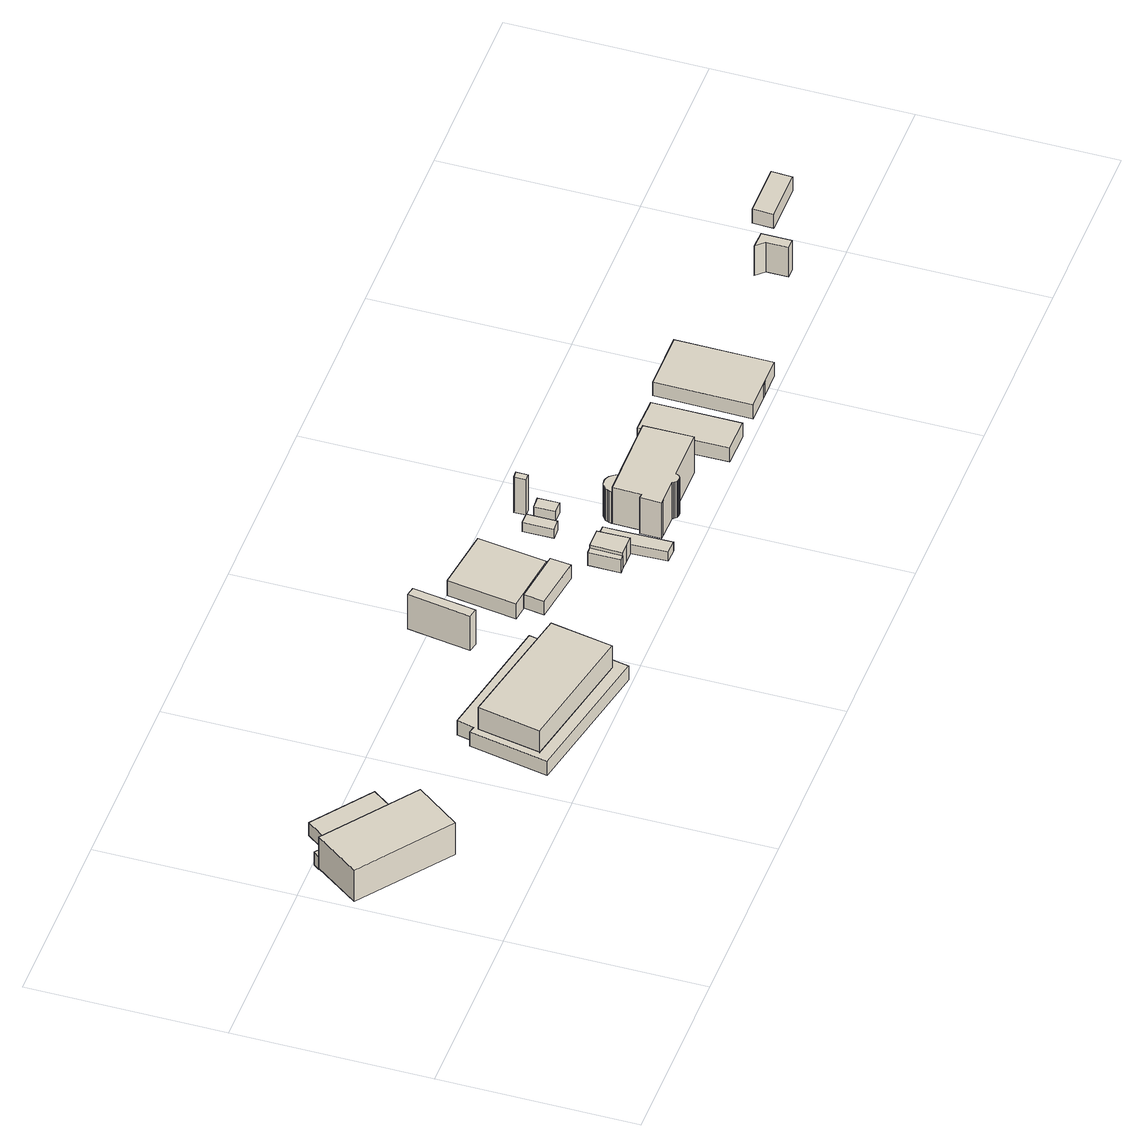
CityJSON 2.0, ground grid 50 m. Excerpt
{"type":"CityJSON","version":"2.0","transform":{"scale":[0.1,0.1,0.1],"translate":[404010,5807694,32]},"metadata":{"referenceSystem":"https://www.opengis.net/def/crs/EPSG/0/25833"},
"CityObjects":{
"building1":{"type":"Building","attributes":{"Gemeindeschluessel":"11000009","function":"31001_2000"},"address":[{"country":"Germany","locality":"Berlin","thoroughfareNumber":"217","thoroughfareName":"Regattastraße"}],"children":["building1-1","building1-2"]},
"building1-1":{"type":"BuildingPart","attributes":{"BezugspunktDach":"2200","measuredHeight":10.96,"storeysAboveGround":2},"parents":["building1"],"geometry":[{"type":"MultiSurface","lod":"1","boundaries":[[[0,1,2,3]],[[4,5,6,7]],[[4,7,3,2]],[[5,8,9,10,2,1]],[[6,5,1,0]],[[7,6,0,3]],[[4,10,9,8]]]}]},
"building1-2":{"type":"BuildingPart","attributes":{"BezugspunktDach":"2200","measuredHeight":3.94,"storeysAboveGround":2},"parents":["building1"],"geometry":[{"type":"MultiSurface","lod":"1","boundaries":[[[9,11,12,13,14,10]],[[15,16,17,18,19,20]],[[15,20,10,14]],[[16,15,14,13]],[[17,16,13,12]],[[18,17,12,11]],[[19,18,11,9]],[[20,19,8,4]],[[4,8,9,10,21]]]}]},
"building2":{"type":"Building","attributes":{"Gemeindeschluessel":"11000009","function":"31001_2000"},"address":[{"country":"Germany","locality":"Berlin","thoroughfareNumber":"223","thoroughfareName":"Regattastraße"}],"children":["building2-1","building2-2"]},
"building2-1":{"type":"BuildingPart","attributes":{"BezugspunktDach":"2200","measuredHeight":12.14,"storeysAboveGround":2},"parents":["building2"],"geometry":[{"type":"MultiSurface","lod":"1","boundaries":[[[22,23,24,25]],[[26,27,28,29]],[[30,31,25,24]],[[32,30,24,23]],[[28,33,32,27,23,22]],[[29,31,33,28,22,25]],[[26,29,34,31,30]],[[27,26,35,30,32]],[[27,32,33,28]],[[28,33,31,29]]]}]},
"building2-2":{"type":"BuildingPart","attributes":{"BezugspunktDach":"2200","measuredHeight":4.39,"storeysAboveGround":2},"parents":["building2"],"geometry":[{"type":"Solid","lod":"1","boundaries":[[[[36,37,38,39,40,41,42,43],[32,33,31,30]],[[44,45,46,47,48,49,50,51],[29,28,27,26]],[[44,51,43,42]],[[45,44,42,41]],[[46,45,41,40]],[[47,46,40,39]],[[48,47,39,38]],[[49,48,38,37]],[[50,49,37,36]],[[51,50,36,43]],[[29,26,30,31]],[[28,29,31,33]],[[27,28,33,32]],[[26,27,32,30]]]]}]},
"building3":{"type":"Building","attributes":{"Gemeindeschluessel":"11000009","BezugspunktDach":"2200","function":"31001_2000","measuredHeight":10.55,"storeysAboveGround":1},"address":[{"country":"Germany","locality":"Berlin","thoroughfareNumber":"211 (1)","thoroughfareName":"Regattastraße"}],"geometry":[{"type":"Solid","lod":"1","boundaries":[[[[52,53,54,55]],[[56,57,58,59]],[[56,59,55,54]],[[57,56,54,53]],[[58,57,53,52]],[[59,58,52,55]]]]}]},
"building4":{"type":"Building","attributes":{"Gemeindeschluessel":"11000009","BezugspunktDach":"2200","function":"31001_2000","measuredHeight":4.17,"storeysAboveGround":1},"address":[{"country":"Germany","locality":"Berlin","thoroughfareNumber":"227 (7)","thoroughfareName":"Regattastraße"}],"geometry":[{"type":"Solid","lod":"1","boundaries":[[[[60,61,62,63]],[[64,65,66,67]],[[64,67,63,62]],[[65,64,62,61]],[[66,65,61,60]],[[67,66,60,63]]]]}]},
"building5":{"type":"Building","attributes":{"Gemeindeschluessel":"11000009","BezugspunktDach":"2200","function":"31001_2000","measuredHeight":4.67,"storeysAboveGround":1},"address":[{"country":"Germany","locality":"Berlin","thoroughfareNumber":"227","thoroughfareName":"Regattastraße"}],"geometry":[{"type":"Solid","lod":"1","boundaries":[[[[68,69,70,71]],[[72,73,74,75]],[[72,75,71,70]],[[73,72,70,69]],[[74,73,69,68]],[[75,74,68,71]]]]}]},
"building6":{"type":"Building","attributes":{"Gemeindeschluessel":"11000009","BezugspunktDach":"2200","function":"51009_1610","measuredHeight":4,"storeysAboveGround":0},"address":[{"country":"Germany","locality":"Berlin"}],"geometry":[{"type":"Solid","lod":"1","boundaries":[[[[76,77,78,79]],[[80,81,82,83]],[[80,83,79,78]],[[81,80,78,77]],[[82,81,77,76]],[[83,82,76,79]]]]}]},
"building7":{"type":"Building","attributes":{"Gemeindeschluessel":"11000009","BezugspunktDach":"2200","function":"31001_2000","measuredHeight":5.88,"storeysAboveGround":1},"address":[{"country":"Germany","locality":"Berlin","thoroughfareNumber":"227 (3)","thoroughfareName":"Regattastraße"}],"geometry":[{"type":"Solid","lod":"1","boundaries":[[[[84,85,86,87,88]],[[81,89,90,91,82]],[[81,82,88,87]],[[89,81,87,86]],[[90,89,86,85]],[[91,90,85,84]],[[82,91,84,88]]]]}]},
"building8":{"type":"Building","attributes":{"Gemeindeschluessel":"11000009","BezugspunktDach":"2200","function":"31001_2000","measuredHeight":2.87,"storeysAboveGround":1},"address":[{"country":"Germany","locality":"Berlin","thoroughfareNumber":"227 (2)","thoroughfareName":"Regattastraße"}],"geometry":[{"type":"Solid","lod":"1","boundaries":[[[[92,93,94,95,96,97]],[[98,99,100,101,102,103]],[[98,103,97,96]],[[99,98,96,95]],[[100,99,95,94]],[[101,100,94,93]],[[102,101,93,92]],[[103,102,92,97]]]]}]},
"building9":{"type":"Building","attributes":{"Gemeindeschluessel":"11000009","BezugspunktDach":"2200","function":"31001_2000","measuredHeight":2.78,"storeysAboveGround":1},"address":[{"country":"Germany","locality":"Berlin","thoroughfareNumber":"227 (4)","thoroughfareName":"Regattastraße"}],"geometry":[{"type":"Solid","lod":"1","boundaries":[[[[104,105,106,107]],[[108,109,110,111]],[[108,111,107,106]],[[109,108,106,105]],[[110,109,105,104]],[[111,110,104,107]]]]}]},
"building10":{"type":"Building","attributes":{"Gemeindeschluessel":"11000009","BezugspunktDach":"2200","function":"31001_2000","measuredHeight":3.02,"storeysAboveGround":1},"address":[{"country":"Germany","locality":"Berlin","thoroughfareNumber":"231 (2)","thoroughfareName":"Regattastraße"}],"geometry":[{"type":"Solid","lod":"1","boundaries":[[[[112,113,114,115]],[[116,117,118,119]],[[116,119,115,114]],[[117,116,114,113]],[[118,117,113,112]],[[119,118,112,115]]]]}]},
"building11":{"type":"Building","attributes":{"Gemeindeschluessel":"11000009","BezugspunktDach":"2200","function":"31001_2000","measuredHeight":10.82,"storeysAboveGround":1},"address":[{"country":"Germany","locality":"Berlin","thoroughfareNumber":"231 (3)","thoroughfareName":"Regattastraße"}],"geometry":[{"type":"Solid","lod":"1","boundaries":[[[[120,121,122,123]],[[124,125,126,127]],[[124,127,123,122]],[[125,124,122,121]],[[126,125,121,120]],[[127,126,120,123]]]]}]},
"building12":{"type":"Building","attributes":{"Gemeindeschluessel":"11000009","function":"31001_1010"},"address":[{"country":"Germany","locality":"Berlin","thoroughfareNumber":"231","thoroughfareName":"Regattastraße"}],"children":["building12-1","building12-2"]},
"building12-1":{"type":"BuildingPart","attributes":{"BezugspunktDach":"2200","measuredHeight":13.55,"storeysAboveGround":2},"parents":["building12"],"geometry":[{"type":"MultiSurface","lod":"1","boundaries":[[[128,129,130,131,132,133,134,135,136,137,138,139,140,141,142,143,144,145,146,147]],[[148,149,150,151,152,153,154,155,156,157,158,159,160,161,162,163,164,165,166,167]],[[148,167,147,146]],[[149,148,146,145]],[[150,149,145,144]],[[151,150,144,143]],[[168,169,151,143,142]],[[153,152,142,141]],[[154,153,141,140]],[[155,154,140,139]],[[156,155,139,138]],[[157,156,138,137]],[[158,157,137,136]],[[159,158,136,135]],[[160,159,135,134]],[[161,160,134,133]],[[162,161,133,132]],[[163,162,132,131]],[[164,163,131,130]],[[165,164,130,129]],[[166,165,129,128]],[[167,166,128,147]],[[152,151,169,168]]]}]},
"building12-2":{"type":"BuildingPart","attributes":{"BezugspunktDach":"2200","measuredHeight":9.66,"storeysAboveGround":2},"parents":["building12"],"geometry":[{"type":"MultiSurface","lod":"1","boundaries":[[[168,170,171,172,173,174,175,176,177,178,179,180,181,182,183,184,185,186,187]],[[188,189,190,191,192,193,194,195,196,197,198,199,200,201,202,203,204,152,150]],[[188,150,187,186]],[[189,188,186,185]],[[190,189,185,184]],[[191,190,184,183]],[[192,191,183,182]],[[193,192,182,181]],[[194,193,181,180]],[[195,194,180,179]],[[196,195,179,178]],[[197,196,178,177]],[[198,197,177,176]],[[199,198,176,175]],[[200,199,175,174]],[[201,200,174,173]],[[202,201,173,172]],[[203,202,172,171]],[[204,203,171,170]],[[152,204,170,168]],[[152,151,150]],[[187,150,151,169]],[[168,169,151,152]]]}]},
"building13":{"type":"Building","attributes":{"Gemeindeschluessel":"11000009","BezugspunktDach":"2200","function":"31001_1010","measuredHeight":4.85,"storeysAboveGround":1},"address":[{"country":"Germany","locality":"Berlin","thoroughfareNumber":"231 (1)","thoroughfareName":"Regattastraße"}],"geometry":[{"type":"Solid","lod":"1","boundaries":[[[[205,206,207,208]],[[209,210,211,212]],[[209,212,208,207]],[[210,209,207,206]],[[211,210,206,205]],[[212,211,205,208]]]]}]},
"building14":{"type":"Building","attributes":{"Gemeindeschluessel":"11000009","BezugspunktDach":"2200","function":"31001_2000","measuredHeight":5.04,"storeysAboveGround":1},"address":[{"country":"Germany","locality":"Berlin","thoroughfareNumber":"235","thoroughfareName":"Regattastraße"}],"geometry":[{"type":"Solid","lod":"1","boundaries":[[[[213,214,215,216,217,218,219,220]],[[221,222,223,224,225,226,227,228]],[[221,228,220,219]],[[222,221,219,218]],[[223,222,218,217]],[[224,223,217,216]],[[225,224,216,215]],[[226,225,215,214]],[[227,226,214,213]],[[228,227,213,220]]]]}]},
"building15":{"type":"Building","attributes":{"Gemeindeschluessel":"11000009","BezugspunktDach":"2200","function":"51009_1610","measuredHeight":9.06,"storeysAboveGround":0},"address":[{"country":"Germany","locality":"Berlin"}],"geometry":[{"type":"Solid","lod":"1","boundaries":[[[[229,230,231,232,233]],[[234,235,236,237,238]],[[234,238,233,232]],[[235,234,232,231]],[[236,235,231,230]],[[237,236,230,229]],[[238,237,229,233]]]]}]},
"building16":{"type":"Building","attributes":{"Gemeindeschluessel":"11000009","BezugspunktDach":"2200","function":"31001_2000","measuredHeight":4.32,"storeysAboveGround":1},"address":[{"country":"Germany","locality":"Berlin","thoroughfareNumber":"239 (1)","thoroughfareName":"Regattastraße"}],"geometry":[{"type":"Solid","lod":"1","boundaries":[[[[239,240,241,242]],[[243,244,245,246]],[[243,246,242,241]],[[244,243,241,240]],[[245,244,240,239]],[[246,245,239,242]]]]}]}
},
"vertices":[
[230,193,122],[314,306,122],[85,476,122],[2,363,122],[85,476,25],[314,306,25],[230,193,25],[2,363,25],[273,336,25],[273,336,61],[85,476,61],
[338,425,61],[189,535,61],[136,463,61],[97,491,61],[97,491,21],[136,463,21],[189,535,21],[338,425,21],[273,336,21],[85,476,21],[85,476,46],
[911,39,133],[941,198,133],[612,265,133],[581,105,133],[612,265,23],[941,198,23],[911,39,23],[581,105,23],[612,265,67],[581,105,67],[941,198,67],[911,39,67],[581,105,50],[612,265,31],
[927,5,67],[966,208,67],[946,212,67],[954,255,67],[624,320,67],[614,276,67],[596,280,67],[556,79,67],[596,280,23],[614,276,23],[624,320,23],[954,255,23],[946,212,23],[966,208,23],[927,5,23],[556,79,23],
[946,382,117],[971,543,117],[947,548,117],[921,387,117],[947,548,11],[971,543,11],[946,382,11],[921,387,11],
[1223,243,60],[1229,296,60],[1092,314,60],[1084,262,60],[1092,314,18],[1229,296,18],[1223,243,18],[1084,262,18],
[1224,302,53],[1249,478,53],[1090,499,53],[1063,323,53],[1090,499,6],[1249,478,6],[1224,302,6],[1063,323,6],
[1287,139,63],[1289,220,63],[1273,219,63],[1272,138,63],[1273,219,23],[1289,220,23],[1287,139,23],[1272,138,23],
[1314,139,72],[1341,139,72],[1339,220,72],[1289,220,72],[1287,139,72],[1339,220,23],[1341,139,23],[1314,139,23],
[1341,139,52],[1344,48,52],[1380,47,52],[1378,184,52],[1379,218,52],[1339,220,52],[1379,218,24],[1378,184,24],[1380,47,24],[1344,48,24],[1341,139,24],[1339,220,24],
[1344,324,44],[1373,325,44],[1373,402,44],[1343,402,44],[1373,402,16],[1373,325,16],[1344,324,16],[1343,402,16],
[1398,339,49],[1429,339,49],[1428,393,49],[1397,392,49],[1428,393,19],[1429,339,19],[1398,339,19],[1397,392,19],
[1398,410,126],[1416,411,126],[1416,442,126],[1398,440,126],[1416,442,17],[1416,411,17],[1398,410,17],[1398,440,17],
[1435,90,124],[1498,90,124],[1499,86,124],[1502,83,124],[1505,80,124],[1509,78,124],[1514,78,124],[1518,78,124],[1522,80,124],[1526,83,124],[1528,87,124],[1529,91,124],[1663,91,124],[1662,216,124],[1498,215,124],[1439,215,124],[1438,215,124],[1437,143,124],[1425,144,124],[1424,90,124],[1425,144,13],[1437,143,13],[1438,215,13],[1439,215,13],[1498,215,13],[1662,216,13],[1663,91,13],[1529,91,13],[1528,87,13],[1526,83,13],[1522,80,13],[1518,78,13],[1514,78,13],[1509,78,13],[1505,80,13],[1502,83,13],[1499,86,13],[1498,90,13],[1435,90,13],[1424,90,13],[1498,215,110],[1439,215,110],
[1497,221,110],[1496,226,110],[1493,231,110],[1490,235,110],[1486,239,110],[1481,242,110],[1476,244,110],[1471,245,110],[1466,245,110],[1460,244,110],[1455,242,110],[1451,239,110],[1447,236,110],[1443,232,110],[1441,227,110],[1439,222,110],[1438,216,110],[1438,215,110],[1438,216,13],[1439,222,13],[1441,227,13],[1443,232,13],[1447,236,13],[1451,239,13],[1455,242,13],[1460,244,13],[1466,245,13],[1471,245,13],[1476,244,13],[1481,242,13],[1486,239,13],[1490,235,13],[1493,231,13],[1496,226,13],[1497,221,13],
[1713,21,67],[1803,20,67],[1804,243,67],[1710,245,67],[1804,243,24],[1803,20,24],[1713,21,24],[1710,245,24],
[1948,17,67],[1957,17,67],[2025,17,67],[2026,261,67],[1959,261,67],[1950,261,67],[1873,261,67],[1870,17,67],[1873,261,24],[1950,261,24],[1959,261,24],[2026,261,24],[2025,17,24],[1957,17,24],[1948,17,24],[1870,17,24],
[2359,149,116],[2359,93,116],[2384,93,116],[2384,169,116],[2338,170,116],[2384,169,25],[2384,93,25],[2359,93,25],[2359,149,25],[2338,170,25],
[2644,179,67],[2646,232,67],[2509,232,67],[2508,179,67],[2509,232,24],[2646,232,24],[2644,179,24],[2508,179,24]
]}
